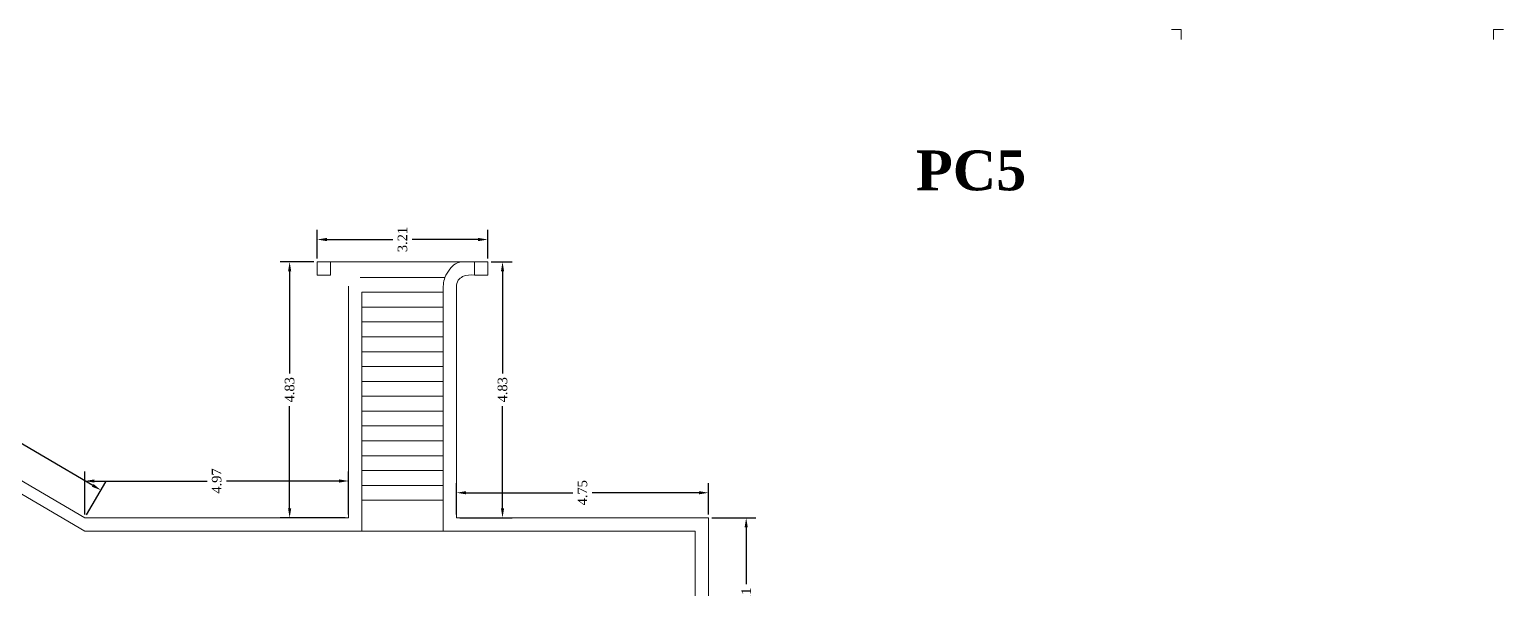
# Model space of a CAD drawing. Header units: millimetres. Extents: x -17502 to -16646, y 1856 to 2034.
# Drawn here: x -16955.44 to -16927.67, y 1875.09 to 1885.62 of the extents above; entities that cross this region are included whole.
import ezdxf

# ---------------------------------------------------------------- set-up
doc = ezdxf.new("R2010")
doc.units = ezdxf.units.MM
doc.layers.get('0').update_dxf_attribs({"lineweight": 9})
doc.layers.get('Defpoints').update_dxf_attribs({"lineweight": 9})
doc.styles.get("Standard").update_dxf_attribs({"font": 'times.ttf'})
doc.dimstyles.get("Standard").update_dxf_attribs({"dimtxt": 0.18, "dimasz": 0.18, "dimexe": 0.18, "dimexo": 0.0625, "dimgap": 0.09, "dimtad": 0, "dimtih": 1, "dimtoh": 1, "dimzin": 0, "dimdsep": 46, "dimtxsty": 'Standard', "dimcen": 0.09, "dimadec": 0, "dimazin": 0, "dimtfac": 1, "dimtofl": 0, "dimtmove": 0, "dimatfit": 3, "dimfxl": 1, "dimtolj": 1, "dimtzin": 0, "dimarcsym": 0})

# ---------------------------------------------------------------- blocks, each defined once
blk = doc.blocks.new('*D474')
at = {"color": 0, "lineweight": -2, "transparency": 16777216}
for p, q in [((-16942.586, 1876.422), (-16941.759, 1876.422)), ((-16941.939, 1876.242), (-16941.939, 1875.169)), ((-16941.939, 1873.495), (-16941.939, 1874.567)), ((-16942.586, 1873.315), (-16941.759, 1873.315))]:
    blk.add_line(p, q, dxfattribs=at)
at = {"color": 0, "lineweight": 9, "transparency": 16777216}
for points in [[(-16941.969, 1876.242), (-16941.909, 1876.242), (-16941.939, 1876.422)], [(-16941.969, 1873.495), (-16941.909, 1873.495), (-16941.939, 1873.315)]]:
    blk.add_solid(points, dxfattribs=at)
at = {"layer": 'Defpoints', "color": 0, "lineweight": 9, "transparency": 16777216}
for p in [(-16942.648, 1876.422), (-16942.648, 1873.315), (-16941.939, 1873.315)]:
    blk.add_point(p, dxfattribs=at)
at = {"color": 0, "lineweight": 9, "transparency": 16777216, "insert": (-16941.939, 1874.868), "char_height": 0.18, "attachment_point": 5, "rotation": 90}
blk.add_mtext('\\A1;3.11', dxfattribs=at)
blk = doc.blocks.new('*D475')
at = {"color": 0, "lineweight": -2, "transparency": 16777216}
for p, q in [((-16947.398, 1876.484), (-16947.398, 1877.074)), ((-16942.648, 1876.484), (-16942.648, 1877.074)), ((-16947.218, 1876.894), (-16945.205, 1876.894)), ((-16942.828, 1876.894), (-16944.841, 1876.894))]:
    blk.add_line(p, q, dxfattribs=at)
at = {"color": 0, "lineweight": 9, "transparency": 16777216}
for points in [[(-16947.218, 1876.864), (-16947.218, 1876.924), (-16947.398, 1876.894)], [(-16942.828, 1876.864), (-16942.828, 1876.924), (-16942.648, 1876.894)]]:
    blk.add_solid(points, dxfattribs=at)
at = {"layer": 'Defpoints', "color": 0, "lineweight": 9, "transparency": 16777216}
for p in [(-16947.398, 1876.894), (-16947.398, 1876.422), (-16942.648, 1876.422)]:
    blk.add_point(p, dxfattribs=at)
at = {"color": 0, "lineweight": 9, "transparency": 16777216, "insert": (-16945.023, 1876.894), "char_height": 0.18, "attachment_point": 5, "rotation": 90}
blk.add_mtext('\\A1;4.75', dxfattribs=at)
blk = doc.blocks.new('*D476')
at = {"color": 0, "lineweight": -2, "transparency": 16777216}
for p, q in [((-16946.746, 1881.247), (-16946.349, 1881.247)), ((-16946.529, 1881.067), (-16946.529, 1879.144)), ((-16946.529, 1876.602), (-16946.529, 1878.525)), ((-16947.336, 1876.422), (-16946.349, 1876.422))]:
    blk.add_line(p, q, dxfattribs=at)
at = {"color": 0, "lineweight": 9, "transparency": 16777216}
for points in [[(-16946.559, 1881.067), (-16946.499, 1881.067), (-16946.529, 1881.247)], [(-16946.559, 1876.602), (-16946.499, 1876.602), (-16946.529, 1876.422)]]:
    blk.add_solid(points, dxfattribs=at)
at = {"layer": 'Defpoints', "color": 0, "lineweight": 9, "transparency": 16777216}
for p in [(-16946.808, 1881.247), (-16946.529, 1881.247), (-16947.398, 1876.422)]:
    blk.add_point(p, dxfattribs=at)
at = {"color": 0, "lineweight": 9, "transparency": 16777216, "insert": (-16946.529, 1878.835), "char_height": 0.18, "attachment_point": 5, "rotation": 90}
blk.add_mtext('\\A1;4.83', dxfattribs=at)
blk = doc.blocks.new('*D477')
at = {"color": 0, "lineweight": -2, "transparency": 16777216}
for p, q in [((-16950.018, 1881.31), (-16950.018, 1881.846)), ((-16949.838, 1881.666), (-16948.595, 1881.666)), ((-16946.988, 1881.666), (-16948.231, 1881.666)), ((-16946.808, 1881.31), (-16946.808, 1881.846))]:
    blk.add_line(p, q, dxfattribs=at)
at = {"color": 0, "lineweight": 9, "transparency": 16777216}
for points in [[(-16949.838, 1881.636), (-16949.838, 1881.696), (-16950.018, 1881.666)], [(-16946.988, 1881.636), (-16946.988, 1881.696), (-16946.808, 1881.666)]]:
    blk.add_solid(points, dxfattribs=at)
at = {"layer": 'Defpoints', "color": 0, "lineweight": 9, "transparency": 16777216}
for p in [(-16950.018, 1881.666), (-16950.018, 1881.247), (-16946.808, 1881.247)]:
    blk.add_point(p, dxfattribs=at)
at = {"color": 0, "lineweight": 9, "transparency": 16777216, "insert": (-16948.413, 1881.666), "char_height": 0.18, "attachment_point": 5, "rotation": 90}
blk.add_mtext('\\A1;3.21', dxfattribs=at)
blk = doc.blocks.new('*D478')
at = {"color": 0, "lineweight": -2, "transparency": 16777216}
for p, q in [((-16950.081, 1881.247), (-16950.719, 1881.247)), ((-16950.539, 1881.067), (-16950.539, 1879.144)), ((-16950.539, 1876.602), (-16950.539, 1878.525)), ((-16949.491, 1876.422), (-16950.719, 1876.422))]:
    blk.add_line(p, q, dxfattribs=at)
at = {"color": 0, "lineweight": 9, "transparency": 16777216}
for points in [[(-16950.569, 1881.067), (-16950.509, 1881.067), (-16950.539, 1881.247)], [(-16950.569, 1876.602), (-16950.509, 1876.602), (-16950.539, 1876.422)]]:
    blk.add_solid(points, dxfattribs=at)
at = {"layer": 'Defpoints', "color": 0, "lineweight": 9, "transparency": 16777216}
for p in [(-16950.018, 1881.247), (-16950.539, 1876.422), (-16949.428, 1876.422)]:
    blk.add_point(p, dxfattribs=at)
at = {"color": 0, "lineweight": 9, "transparency": 16777216, "insert": (-16950.539, 1878.835), "char_height": 0.18, "attachment_point": 5, "rotation": 90}
blk.add_mtext('\\A1;4.83', dxfattribs=at)
blk = doc.blocks.new('*D479')
at = {"color": 0, "lineweight": -2, "transparency": 16777216}
for p, q in [((-16954.398, 1876.484), (-16954.398, 1877.295)), ((-16949.428, 1876.484), (-16949.428, 1877.295)), ((-16954.218, 1877.115), (-16952.095, 1877.115)), ((-16949.608, 1877.115), (-16951.731, 1877.115))]:
    blk.add_line(p, q, dxfattribs=at)
at = {"color": 0, "lineweight": 9, "transparency": 16777216}
for points in [[(-16954.218, 1877.085), (-16954.218, 1877.145), (-16954.398, 1877.115)], [(-16949.608, 1877.085), (-16949.608, 1877.145), (-16949.428, 1877.115)]]:
    blk.add_solid(points, dxfattribs=at)
at = {"layer": 'Defpoints', "color": 0, "lineweight": 9, "transparency": 16777216}
for p in [(-16954.398, 1877.115), (-16954.398, 1876.422), (-16949.428, 1876.422)]:
    blk.add_point(p, dxfattribs=at)
at = {"color": 0, "lineweight": 9, "transparency": 16777216, "insert": (-16951.913, 1877.115), "char_height": 0.18, "attachment_point": 5, "rotation": 90}
blk.add_mtext('\\A1;4.97', dxfattribs=at)
blk = doc.blocks.new('*D480')
at = {"color": 0, "lineweight": -2, "transparency": 16777216}
for p, q in [((-16963.744, 1881.979), (-16963.38, 1882.601)), ((-16963.315, 1882.355), (-16958.964, 1879.801)), ((-16954.248, 1877.033), (-16958.6, 1879.587)), ((-16954.367, 1876.476), (-16954.002, 1877.097))]:
    blk.add_line(p, q, dxfattribs=at)
at = {"color": 0, "lineweight": 9, "transparency": 16777216}
for points in [[(-16963.331, 1882.329), (-16963.3, 1882.381), (-16963.471, 1882.446)], [(-16954.263, 1877.007), (-16954.233, 1877.059), (-16954.093, 1876.942)]]:
    blk.add_solid(points, dxfattribs=at)
at = {"layer": 'Defpoints', "color": 0, "lineweight": 9, "transparency": 16777216}
for p in [(-16963.776, 1881.925), (-16954.093, 1876.942), (-16954.398, 1876.422)]:
    blk.add_point(p, dxfattribs=at)
at = {"color": 0, "lineweight": 9, "transparency": 16777216, "insert": (-16958.782, 1879.694), "char_height": 0.18, "attachment_point": 5, "rotation": 90}
blk.add_mtext('\\A1;10.87', dxfattribs=at)

msp = doc.modelspace()

# ---------------------------------------------------------------- linework, layer by layer
at = {"lineweight": 9}
for p, q in [((-16948.413, 1881.247), (-16949.768, 1881.247)), ((-16949.768, 1881.247), (-16946.808, 1881.247)), ((-16949.178, 1881.247), (-16947.648, 1881.247)), ((-16947.058, 1881.247), (-16947.249, 1881.247)), ((-16947.058, 1880.997), (-16947.058, 1881.247)), ((-16947.614, 1880.952), (-16949.212, 1880.952)), ((-16947.648, 1880.952), (-16949.178, 1880.952)), ((-16947.648, 1880.672), (-16949.178, 1880.672)), ((-16949.178, 1880.672), (-16947.648, 1880.672)), ((-16947.648, 1880.672), (-16947.648, 1876.172)), ((-16947.398, 1876.422), (-16947.398, 1880.774)), ((-16947.648, 1880.392), (-16949.178, 1880.392)), ((-16949.178, 1880.392), (-16947.648, 1880.392)), ((-16947.648, 1880.112), (-16949.178, 1880.112)), ((-16949.178, 1880.112), (-16947.648, 1880.112)), ((-16947.648, 1879.832), (-16949.178, 1879.832)), ((-16949.178, 1879.832), (-16947.648, 1879.832)), ((-16947.648, 1879.552), (-16949.178, 1879.552)), ((-16949.178, 1879.552), (-16947.648, 1879.552)), ((-16949.178, 1879.272), (-16947.648, 1879.272)), ((-16947.648, 1878.992), (-16949.178, 1878.992)), ((-16947.648, 1878.712), (-16949.178, 1878.712)), ((-16949.178, 1878.712), (-16947.648, 1878.712)), ((-16947.648, 1878.432), (-16949.178, 1878.432)), ((-16949.178, 1878.432), (-16947.648, 1878.432)), ((-16947.648, 1878.152), (-16949.178, 1878.152)), ((-16949.178, 1878.152), (-16947.648, 1878.152)), ((-16947.648, 1877.872), (-16949.178, 1877.872)), ((-16949.178, 1877.872), (-16947.648, 1877.872)), ((-16947.648, 1877.592), (-16949.178, 1877.592)), ((-16949.178, 1877.592), (-16947.648, 1877.592)), ((-16947.648, 1877.312), (-16949.178, 1877.312)), ((-16949.178, 1877.312), (-16947.648, 1877.312)), ((-16949.178, 1877.032), (-16947.648, 1877.032)), ((-16947.648, 1877.032), (-16949.178, 1877.032)), ((-16949.178, 1876.752), (-16947.648, 1876.752)), ((-16942.648, 1876.422), (-16947.398, 1876.422)), ((-16942.648, 1873.315), (-16942.648, 1876.422)), ((-16942.898, 1876.172), (-16954.398, 1876.172)), ((-16947.648, 1876.172), (-16942.898, 1876.172)), ((-16942.898, 1876.172), (-16942.898, 1873.315))]:
    msp.add_line(p, q, dxfattribs=at)
for points in [[(-16954.398, 1876.422), (-16963.776, 1881.925), (-16963.885, 1881.739), (-16954.398, 1876.172), (-16949.428, 1876.172), (-16949.178, 1876.172), (-16949.178, 1880.672)], [(-16949.768, 1881.247), (-16950.018, 1881.247), (-16950.018, 1880.997), (-16949.768, 1880.997), (-16949.768, 1881.247)], [(-16947.058, 1881.247), (-16946.808, 1881.247), (-16946.808, 1880.997), (-16947.058, 1880.997), (-16947.058, 1881.247)], [(-16949.428, 1880.788), (-16949.428, 1876.422), (-16954.398, 1876.422)]]:
    msp.add_lwpolyline(points, dxfattribs=at)
for points, knots in [([(-16947.614, 1880.952), (-16947.614, 1880.952), (-16947.593, 1881.008), (-16947.53, 1881.1), (-16947.417, 1881.231), (-16947.308, 1881.242), (-16947.249, 1881.247)], [0.2819769, 0.2819769, 0.2819769, 0.2819769, 0.2836073, 0.4634382, 0.6118594, 0.7802147, 0.7802147, 0.7802147, 0.7802147]), ([(-16947.398, 1880.774), (-16947.393, 1880.818), (-16947.381, 1880.899), (-16947.249, 1881), (-16947.135, 1880.999), (-16947.058, 1880.997)], [0.008075, 0.008075, 0.008075, 0.008075, 0.1370467, 0.2443433, 0.4690922, 0.4690922, 0.4690922, 0.4690922])]:
    msp.add_open_spline(points, degree=3, knots=knots, dxfattribs=at)
msp.add_open_spline([(-16947.648, 1880.672), (-16947.648, 1880.769), (-16947.647, 1880.866), (-16947.614, 1880.952)], degree=3, dxfattribs=at)
at = {"layer": 'Defpoints', "lineweight": 9}
for points in [[(-16933.931, 1885.625), (-16933.744, 1885.625), (-16933.744, 1885.438)], [(-16927.861, 1885.438), (-16927.861, 1885.625), (-16927.674, 1885.625)]]:
    msp.add_lwpolyline(points, dxfattribs=at)
for p in [(-16933.744, 1885.625), (-16933.744, 1885.625), (-16927.861, 1885.625)]:
    msp.add_point(p, dxfattribs=at)

# ---------------------------------------------------------------- texts
at = {"color": 5, "lineweight": 9, "insert": (-16938.74, 1883.344), "char_height": 0.75, "width": 38.0193, "attachment_point": 1}
msp.add_mtext('{\\fTimes New Roman|b1|i0|c0|p18;PC5}', dxfattribs=at)

# ---------------------------------------------------------------- dimensions: what is measured, and where the dimension line sits
at = {"lineweight": 9}
for p1, p2, distance, picture, middle in [((-16963.776, 1881.925), (-16954.398, 1876.422), 0.603, '*D480', (-16958.782, 1879.694)), ((-16942.648, 1876.422), (-16947.398, 1876.422), -0.472, '*D475', (-16945.023, 1876.894)), ((-16942.648, 1876.422), (-16942.648, 1873.315), 0.709, '*D474', (-16941.939, 1874.868))]:
    dim = msp.add_aligned_dim(p1=p1, p2=p2, distance=distance, dimstyle='Standard', dxfattribs=at)
    dim.commit()
    dim.dimension.update_dxf_attribs({"geometry": picture, "text_midpoint": middle})
for base, p1, p2, angle, picture, middle in [((-16950.018, 1881.666), (-16946.808, 1881.247), (-16950.018, 1881.247), 180, '*D477', (-16948.413, 1881.666)), ((-16950.5386, 1876.4219), (-16950.0183, 1881.2475), (-16949.4283, 1876.4219), 90, '*D478', (-16950.5386, 1878.8347)), ((-16946.5285, 1881.2475), (-16947.3983, 1876.4219), (-16946.8083, 1881.2475), 90, '*D476', (-16946.5285, 1878.8347)), ((-16954.398, 1877.115), (-16949.428, 1876.422), (-16954.398, 1876.422), 180, '*D479', (-16951.913, 1877.115))]:
    dim = msp.add_linear_dim(base=base, p1=p1, p2=p2, angle=angle, dimstyle='Standard', dxfattribs=at)
    dim.commit()
    dim.dimension.update_dxf_attribs({"geometry": picture, "text_midpoint": middle})

doc.saveas('drawing.dxf')
